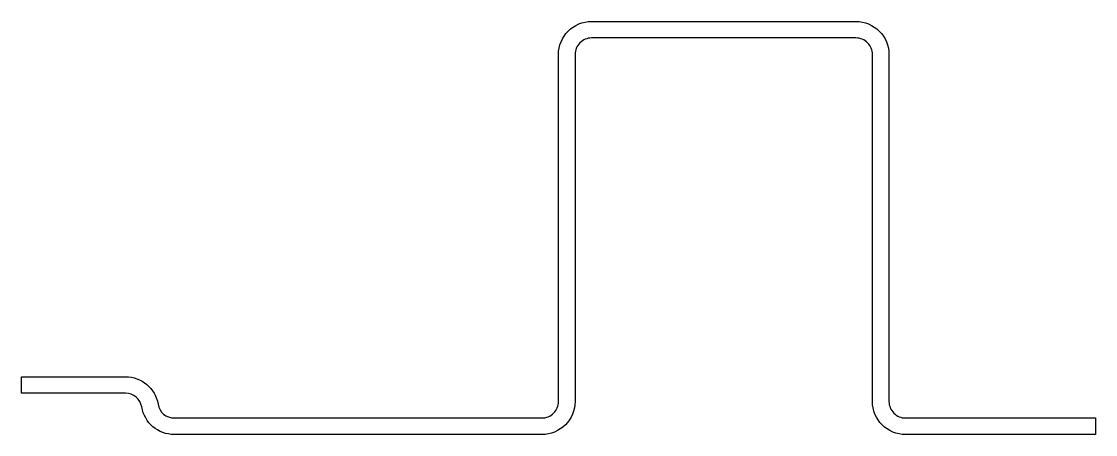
# Model space of a CAD drawing. Extents: x 1130.1 to 1195.1, y 36.9 to 61.9.
import ezdxf

# ---------------------------------------------------------------- set-up
doc = ezdxf.new("R2010")
doc.units = 0
doc.header["$LTSCALE"] = 15
doc.layers.get('0').update_dxf_attribs({"linetype": 'CONTINUOUS'})

msp = doc.modelspace()

# ---------------------------------------------------------------- linework, layer by layer
at = {"ltscale": 0.2}
msp.add_lwpolyline([(1136.348, 40.449, -0.365977), (1138.32, 38.782, 0.365977), (1139.306, 37.949), (1161.556, 37.949, 0.414214), (1162.556, 38.949), (1162.556, 59.949, -0.414214), (1164.556, 61.949), (1180.556, 61.949, -0.414214), (1182.556, 59.949), (1182.556, 38.949, 0.414214), (1183.556, 37.949), (1195.056, 37.949), (1195.056, 36.949), (1183.556, 36.949, -0.414214), (1181.556, 38.949), (1181.556, 59.949, 0.414214), (1180.556, 60.949), (1164.556, 60.949, 0.414214), (1163.556, 59.949), (1163.556, 38.949, -0.414214), (1161.556, 36.949), (1139.306, 36.949, -0.365977), (1137.334, 38.615, 0.365977), (1136.348, 39.449), (1130.056, 39.449), (1130.056, 40.449)], format="xyb", close=True, dxfattribs=at)

doc.saveas('drawing.dxf')
